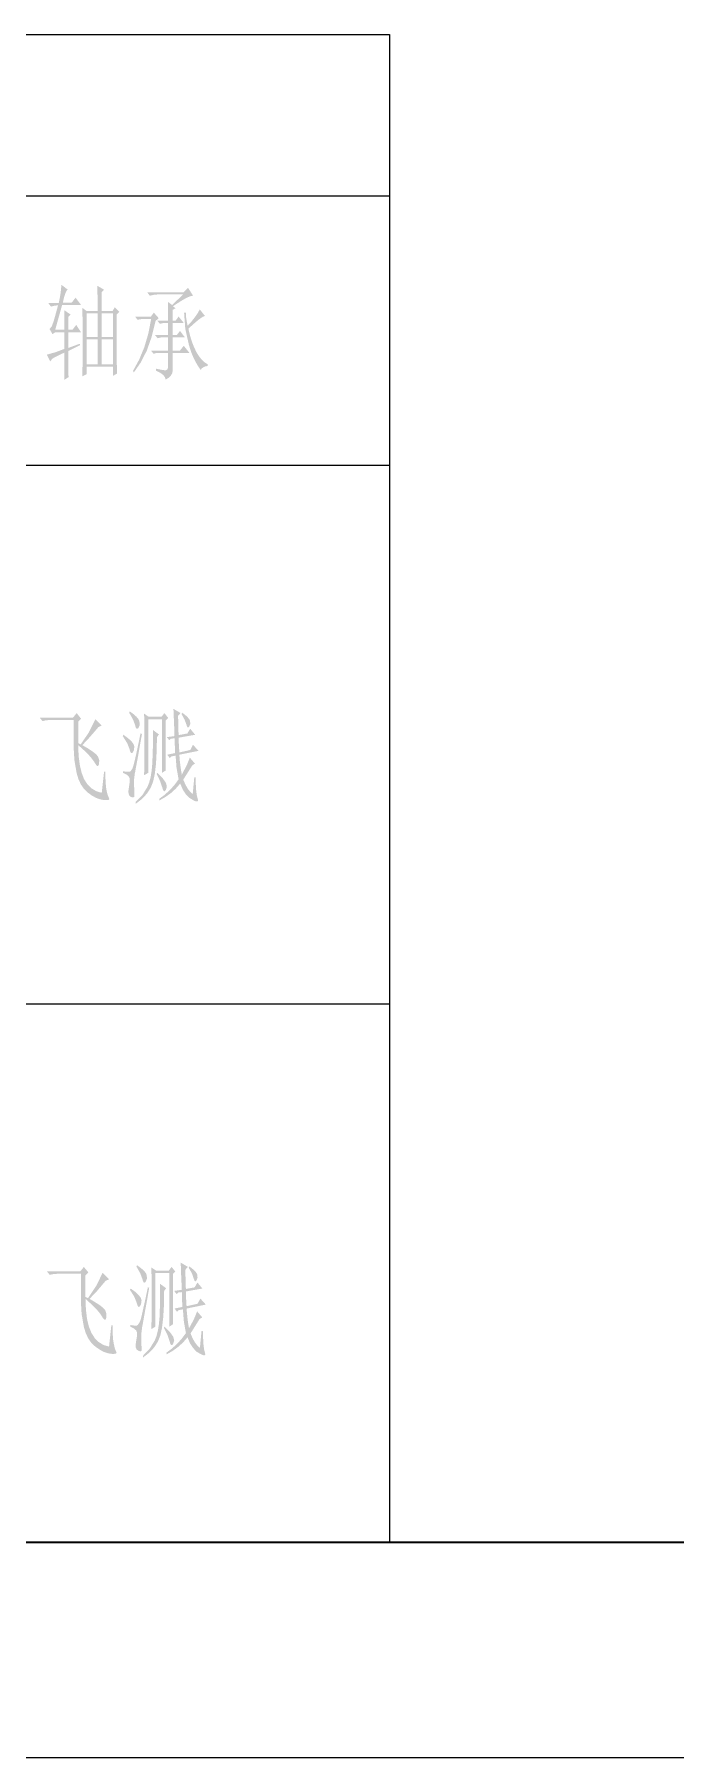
# Model space of a CAD drawing. Header units: millimetres. Extents: x -594 to 6367, y -2099 to 456.
# Drawn here: x -267.5 to -207.9, y -420.5 to -260.5 of the extents above; entities that cross this region are included whole.
import ezdxf

# ---------------------------------------------------------------- set-up
doc = ezdxf.new("R2010")
doc.units = ezdxf.units.MM
doc.layers.get('0').update_dxf_attribs({"lineweight": 35})
doc.layers.add('粗实线层', color=7, linetype='Continuous', lineweight=35)
doc.layers.add('细实线层', color=7, linetype='Continuous', lineweight=18)

# ---------------------------------------------------------------- blocks, each defined once
blk = doc.blocks.new('$CAXA_FRAME_13B17AC1$')
at = {"layer": '粗实线层'}
blk.add_line((-574.5, -400.5), (574.5, -400.5), dxfattribs=at)
at = {"layer": '细实线层'}
blk.add_line((-594.5, -420.5), (594.5, -420.5), dxfattribs=at)

msp = doc.modelspace()

# ---------------------------------------------------------------- hatches: boundary and pattern name
h = msp.add_hatch(color=0)
h.paths.add_polyline_path([(-261.26, -288.81), (-261.26, -291.13), (-260.2, -291.13), (-260.2, -288.81)])
h.paths.add_polyline_path([(-259.84, -291.13), (-259.81, -291.99), (-260.2, -292.2), (-260.2, -291.34), (-262.65, -291.34), (-262.65, -292.05), (-263.05, -292.25), (-263.03, -291.6), (-263.02, -290.84), (-263.02, -289.98), (-263.01, -289.01), (-263.02, -288.05), (-263.02, -287.21), (-263.03, -286.49), (-263.05, -285.88), (-262.65, -286.18), (-261.62, -286.18), (-261.63, -285.4), (-261.63, -284.75), (-261.65, -284.23), (-261.66, -283.83), (-261.03, -284.2), (-261.26, -284.46), (-261.26, -286.18), (-260.22, -286.18), (-260.04, -285.83), (-259.61, -286.25), (-259.84, -286.48)])
h.paths.add_polyline_path([(-262.65, -286.4), (-262.65, -288.6), (-261.62, -288.6), (-261.62, -286.4)])
h.paths.add_polyline_path([(-261.26, -286.4), (-261.26, -288.6), (-260.2, -288.6), (-260.2, -286.4)])
h.paths.add_polyline_path([(-262.65, -288.81), (-262.65, -291.13), (-261.62, -291.13), (-261.62, -288.81)])
h.paths.add_polyline_path([(-264.35, -289.9), (-264.35, -290.72), (-264.35, -291.4), (-264.34, -291.93), (-264.32, -292.32), (-264.73, -292.58), (-264.72, -291.22), (-264.72, -290.05), (-265.12, -290.23), (-265.44, -290.39), (-265.67, -290.51), (-265.82, -290.6), (-266.02, -290.86), (-266.34, -290.23), (-265.54, -290.01), (-264.72, -289.7), (-264.72, -288.15), (-265.56, -288.15), (-265.81, -288.33), (-266.09, -287.85), (-265.88, -287.6), (-265.71, -287.14), (-265.53, -286.5), (-265.3, -285.65), (-265.63, -285.69), (-265.96, -285.77), (-266.2, -285.44), (-265.23, -285.44), (-265.13, -284.93), (-265.06, -284.51), (-264.98, -283.75), (-264.39, -284.2), (-264.49, -284.27), (-264.6, -284.5), (-264.73, -284.87), (-264.85, -285.39), (-264.02, -285.39), (-263.67, -284.94), (-263.16, -285.62), (-264.92, -285.62), (-265.56, -287.92), (-264.72, -287.92), (-264.72, -286.95), (-264.73, -286.1), (-264.12, -286.51), (-264.35, -286.73), (-264.35, -287.92), (-263.96, -287.92), (-263.61, -287.47), (-263.16, -288.15), (-264.35, -288.15), (-264.35, -289.61), (-263.28, -289.22), (-263.24, -289.34)])
h = msp.add_hatch(color=0)
h.paths.add_polyline_path([(-256.24, -287.11), (-256.6, -288.57), (-257.05, -289.85), (-257.61, -290.95), (-258.25, -291.87), (-258.34, -291.75), (-257.76, -290.69), (-257.28, -289.53), (-256.91, -288.27), (-256.65, -286.93), (-257.56, -286.93), (-257.92, -286.99), (-258.15, -286.69), (-256.67, -286.69), (-256.4, -286.33), (-255.95, -286.84)])
h.paths.add_polyline_path([(-253.59, -286.33), (-253.41, -286.33), (-253.42, -286.52), (-253.4, -286.79), (-253.34, -287.13), (-253.26, -287.55), (-252.88, -287.13), (-252.57, -286.73), (-252.32, -286.37), (-252.13, -286.03), (-251.66, -286.63), (-251.89, -286.74), (-252.23, -286.98), (-252.66, -287.34), (-253.19, -287.82), (-253.04, -288.46), (-252.86, -289.04), (-252.65, -289.57), (-252.42, -290.04), (-252.17, -290.43), (-251.91, -290.74), (-251.65, -290.97), (-251.39, -291.13), (-251.39, -291.28), (-251.64, -291.33), (-251.82, -291.41), (-251.96, -291.52), (-252.04, -291.66), (-252.35, -291.21), (-252.64, -290.68), (-252.91, -290.06), (-253.14, -289.34), (-253.48, -287.83)])
h.paths.add_polyline_path([(-255.08, -287.08), (-255.08, -286.48), (-255.09, -285.99), (-255.09, -285.6), (-255.1, -285.32), (-254.71, -285.62), (-253.67, -284.64), (-256.05, -284.64), (-256.43, -284.68), (-256.77, -284.76), (-257.03, -284.43), (-253.62, -284.43), (-253.23, -284.02), (-252.75, -284.76), (-252.99, -284.8), (-253.39, -284.97), (-253.94, -285.29), (-254.63, -285.74), (-254.38, -285.92), (-254.65, -286.07), (-254.65, -287.08), (-254.38, -287.08), (-254.1, -286.69), (-253.62, -287.29), (-254.65, -287.29), (-254.65, -288.41), (-254.27, -288.41), (-253.97, -288.03), (-253.51, -288.63), (-254.65, -288.63), (-254.65, -289.85), (-253.97, -289.85), (-253.62, -289.41), (-253.08, -290.08), (-254.65, -290.08), (-254.65, -291.69), (-254.69, -291.95), (-254.82, -292.18), (-255.03, -292.38), (-255.31, -292.55), (-255.36, -292.34), (-255.52, -292.13), (-255.8, -291.92), (-256.19, -291.72), (-256.19, -291.54), (-255.64, -291.65), (-255.31, -291.69), (-255.14, -291.61), (-255.08, -291.39), (-255.08, -290.08), (-256.17, -290.08), (-256.43, -290.15), (-256.67, -289.85), (-255.08, -289.85), (-255.08, -288.63), (-255.72, -288.63), (-256.05, -288.71), (-256.29, -288.41), (-255.08, -288.41), (-255.08, -287.29), (-255.52, -287.29), (-255.84, -287.37), (-256.07, -287.08)])
h = msp.add_hatch(color=0)
h.paths.add_polyline_path([(-257.31, -323.56), (-256.88, -323.86), (-255.68, -323.86), (-255.42, -323.51), (-255.07, -323.96), (-255.3, -324.19), (-255.3, -325.15), (-255.3, -326.01), (-255.3, -326.75), (-255.3, -327.38), (-255.3, -327.91), (-255.3, -328.33), (-255.29, -328.64), (-255.29, -328.84), (-255.64, -329.07), (-255.64, -324.08), (-256.92, -324.08), (-256.92, -329.07), (-257.31, -329.28), (-257.29, -328.84), (-257.28, -328.22), (-257.28, -327.41), (-257.27, -326.42), (-257.28, -325.43), (-257.28, -324.63), (-257.29, -324)])
h.paths.add_polyline_path([(-258.1, -331.78), (-257.45, -331.11), (-256.99, -330.36), (-256.82, -329.93), (-256.69, -329.42), (-256.6, -328.83), (-256.54, -328.18), (-256.49, -326.71), (-256.49, -325.08), (-255.93, -325.5), (-256.11, -325.75), (-256.14, -327.1), (-256.2, -328.24), (-256.31, -329.16), (-256.46, -329.86), (-256.69, -330.45), (-257.03, -330.98), (-257.49, -331.48), (-258.07, -331.93)])
h.paths.add_polyline_path([(-256.13, -329.17), (-256.08, -329.07), (-255.57, -329.58), (-255.27, -330), (-255.19, -330.35), (-255.29, -330.67), (-255.38, -330.77), (-255.47, -330.76), (-255.55, -330.64), (-255.62, -330.41), (-255.82, -329.83)])
h.paths.add_polyline_path([(-252.79, -331.04), (-252.64, -329.47), (-252.53, -329.47), (-252.48, -330.61), (-252.41, -331.14), (-252.31, -331.53), (-252.3, -331.66), (-252.35, -331.72), (-252.47, -331.72), (-252.66, -331.65), (-253.08, -331.4), (-253.42, -331.07), (-253.7, -330.64), (-253.95, -330.06), (-254.36, -330.53), (-254.82, -330.95), (-255.33, -331.31), (-255.88, -331.63), (-255.9, -331.48), (-255.39, -331.1), (-254.92, -330.67), (-254.49, -330.2), (-254.1, -329.66), (-254.29, -328.6), (-254.38, -327.47), (-254.74, -327.53), (-254.92, -327.68), (-255.16, -327.38), (-254.43, -327.23), (-254.45, -326.52), (-254.48, -325.86), (-254.81, -325.89), (-254.96, -326.04), (-255.19, -325.75), (-254.48, -325.65), (-254.51, -324.79), (-254.54, -324.08), (-254.56, -323.53), (-254.58, -323.12), (-253.92, -323.51), (-254.15, -323.78), (-254.13, -324.38), (-254.12, -324.88), (-254.11, -325.28), (-254.1, -325.56), (-253.29, -325.41), (-253.02, -324.97), (-252.56, -325.53), (-254.1, -325.8), (-254.09, -326.01), (-254.08, -326.31), (-254.06, -326.69), (-254.03, -327.17), (-253.01, -326.94), (-252.76, -326.46), (-252.25, -327.02), (-254.03, -327.38), (-253.99, -327.93), (-253.93, -328.42), (-253.87, -328.85), (-253.8, -329.22), (-253.35, -328.38), (-253.06, -327.65), (-252.58, -328.21), (-252.82, -328.36), (-253.28, -329.09), (-253.67, -329.7), (-253.47, -330.14), (-253.26, -330.52), (-253.03, -330.81)])
h.paths.add_polyline_path([(-253.83, -323.6), (-253.77, -323.48), (-253.48, -323.69), (-253.27, -323.89), (-253.12, -324.07), (-253.04, -324.22), (-253.01, -324.51), (-253.11, -324.77), (-253.19, -324.85), (-253.26, -324.85), (-253.32, -324.76), (-253.37, -324.59), (-253.54, -324.13)])
h.paths.add_polyline_path([(-257.5, -325.45), (-257.64, -326.21), (-257.76, -326.89), (-257.86, -327.48), (-257.95, -327.98), (-258.03, -328.39), (-258.09, -328.72), (-258.13, -328.96), (-258.17, -329.12), (-258.23, -329.64), (-258.23, -330.26), (-258.22, -330.82), (-258.2, -331.19), (-258.22, -331.29), (-258.28, -331.34), (-258.38, -331.35), (-258.53, -331.3), (-258.67, -331.19), (-258.75, -331), (-258.76, -330.73), (-258.71, -330.39), (-258.66, -330.04), (-258.64, -329.76), (-258.66, -329.55), (-258.71, -329.42), (-258.93, -329.23), (-259.26, -329.07), (-259.26, -328.92), (-258.87, -328.97), (-258.66, -328.97), (-258.54, -328.89), (-258.38, -328.64), (-258.34, -328.52), (-258.28, -328.33), (-258.21, -328.05), (-258.12, -327.68), (-258.02, -327.24), (-257.91, -326.71), (-257.78, -326.11), (-257.64, -325.41)])
h.paths.add_polyline_path([(-259.22, -325.53), (-258.79, -325.85), (-258.47, -326.14), (-258.28, -326.4), (-258.21, -326.62), (-258.26, -326.99), (-258.38, -327.2), (-258.46, -327.23), (-258.54, -327.19), (-258.61, -327.06), (-258.66, -326.85), (-258.88, -326.3), (-259.29, -325.65)])
h.paths.add_polyline_path([(-258.63, -323.36), (-258.27, -323.63), (-258.01, -323.86), (-257.83, -324.08), (-257.74, -324.27), (-257.71, -324.62), (-257.83, -324.9), (-257.93, -324.98), (-258.01, -324.96), (-258.08, -324.86), (-258.13, -324.65), (-258.33, -324.12), (-258.69, -323.48)])
h = msp.add_hatch(color=0)
h.dxf.hatch_style = 2
h.paths.add_polyline_path([(-260.56, -331.42), (-260.54, -331.52), (-260.62, -331.58), (-260.8, -331.6), (-261.09, -331.58), (-261.44, -331.51), (-261.8, -331.37), (-262.16, -331.17), (-262.53, -330.9), (-262.88, -330.57), (-263.17, -330.15), (-263.4, -329.66), (-263.57, -329.09), (-263.78, -327.89), (-263.85, -326.69), (-263.85, -325.46), (-263.85, -324.16), (-266.03, -324.16), (-266.41, -324.18), (-266.74, -324.26), (-267.01, -323.93), (-263.9, -323.93), (-263.57, -323.51), (-263.16, -324.04), (-263.42, -324.31), (-263.42, -326.31), (-263.19, -326.42), (-262.44, -325.31), (-261.83, -324.08), (-261.24, -324.67), (-261.55, -324.82), (-262.35, -325.75), (-263.04, -326.49), (-262.48, -326.82), (-262.05, -327.11), (-261.75, -327.35), (-261.59, -327.55), (-261.47, -327.9), (-261.5, -328.28), (-261.57, -328.41), (-261.66, -328.42), (-261.78, -328.3), (-261.93, -328.06), (-262.16, -327.74), (-262.48, -327.37), (-262.9, -326.96), (-263.42, -326.49), (-263.39, -327.47), (-263.28, -328.32), (-263.11, -329.05), (-262.88, -329.65), (-262.57, -330.13), (-262.19, -330.5), (-261.75, -330.77), (-261.24, -330.92), (-261.02, -328.95), (-260.91, -328.95), (-260.9, -329.47), (-260.88, -329.91), (-260.85, -330.29), (-260.81, -330.61), (-260.7, -331.09)])
h = msp.add_hatch(color=0)
h.dxf.hatch_style = 2
h.paths.add_polyline_path([(-259.89, -382.84), (-259.86, -382.94), (-259.95, -383), (-260.13, -383.02), (-260.42, -383.01), (-260.77, -382.93), (-261.12, -382.8), (-261.48, -382.59), (-261.85, -382.33), (-262.21, -381.99), (-262.5, -381.57), (-262.73, -381.08), (-262.9, -380.51), (-263.11, -379.31), (-263.18, -378.11), (-263.18, -376.88), (-263.18, -375.58), (-265.36, -375.58), (-265.73, -375.61), (-266.07, -375.68), (-266.34, -375.35), (-263.23, -375.35), (-262.9, -374.94), (-262.48, -375.46), (-262.75, -375.73), (-262.75, -377.73), (-262.52, -377.85), (-261.77, -376.73), (-261.16, -375.5), (-260.56, -376.09), (-260.88, -376.24), (-261.67, -377.17), (-262.37, -377.91), (-261.8, -378.25), (-261.37, -378.53), (-261.08, -378.77), (-260.91, -378.97), (-260.8, -379.32), (-260.83, -379.7), (-260.89, -379.83), (-260.99, -379.84), (-261.11, -379.72), (-261.26, -379.48), (-261.48, -379.16), (-261.8, -378.8), (-262.23, -378.38), (-262.75, -377.91), (-262.71, -378.89), (-262.61, -379.75), (-262.44, -380.47), (-262.2, -381.07), (-261.89, -381.55), (-261.52, -381.92), (-261.08, -382.19), (-260.56, -382.34), (-260.35, -380.38), (-260.23, -380.38), (-260.23, -380.89), (-260.21, -381.33), (-260.18, -381.71), (-260.13, -382.03), (-260.02, -382.52)])
h = msp.add_hatch(color=0)
h.paths.add_polyline_path([(-256.63, -374.99), (-256.2, -375.28), (-255.01, -375.28), (-254.75, -374.94), (-254.4, -375.38), (-254.63, -375.61), (-254.63, -376.58), (-254.63, -377.43), (-254.63, -378.17), (-254.63, -378.81), (-254.63, -379.33), (-254.62, -379.75), (-254.62, -380.06), (-254.61, -380.26), (-254.96, -380.49), (-254.96, -375.5), (-256.25, -375.5), (-256.25, -380.49), (-256.63, -380.71), (-256.62, -380.27), (-256.61, -379.64), (-256.6, -378.83), (-256.6, -377.85), (-256.6, -376.86), (-256.61, -376.05), (-256.62, -375.43)])
h.paths.add_polyline_path([(-257.42, -383.2), (-256.78, -382.53), (-256.32, -381.78), (-256.15, -381.35), (-256.02, -380.84), (-255.93, -380.26), (-255.87, -379.6), (-255.82, -378.13), (-255.82, -376.51), (-255.26, -376.92), (-255.44, -377.17), (-255.46, -378.52), (-255.53, -379.66), (-255.64, -380.58), (-255.79, -381.29), (-256.02, -381.87), (-256.36, -382.41), (-256.82, -382.9), (-257.39, -383.35)])
h.paths.add_polyline_path([(-255.46, -380.59), (-255.41, -380.49), (-254.9, -381), (-254.6, -381.42), (-254.51, -381.78), (-254.61, -382.1), (-254.71, -382.19), (-254.8, -382.18), (-254.88, -382.06), (-254.94, -381.83), (-255.14, -381.25)])
h.paths.add_polyline_path([(-252.12, -382.46), (-251.97, -380.89), (-251.85, -380.89), (-251.8, -382.03), (-251.74, -382.56), (-251.64, -382.96), (-251.62, -383.08), (-251.67, -383.14), (-251.8, -383.14), (-251.98, -383.07), (-252.41, -382.83), (-252.74, -382.49), (-253.03, -382.06), (-253.27, -381.48), (-253.68, -381.95), (-254.14, -382.37), (-254.65, -382.74), (-255.21, -383.06), (-255.23, -382.91), (-254.72, -382.52), (-254.25, -382.1), (-253.82, -381.62), (-253.42, -381.09), (-253.61, -380.02), (-253.7, -378.89), (-254.07, -378.95), (-254.25, -379.1), (-254.48, -378.81), (-253.75, -378.66), (-253.78, -377.95), (-253.8, -377.28), (-254.13, -377.32), (-254.28, -377.47), (-254.51, -377.17), (-253.8, -377.07), (-253.84, -376.21), (-253.87, -375.51), (-253.89, -374.95), (-253.9, -374.54), (-253.24, -374.94), (-253.47, -375.2), (-253.46, -375.8), (-253.45, -376.3), (-253.44, -376.7), (-253.42, -376.99), (-252.61, -376.84), (-252.35, -376.39), (-251.89, -376.95), (-253.42, -377.22), (-253.42, -377.43), (-253.41, -377.73), (-253.39, -378.12), (-253.36, -378.59), (-252.33, -378.36), (-252.08, -377.88), (-251.57, -378.44), (-253.36, -378.81), (-253.31, -379.36), (-253.26, -379.85), (-253.2, -380.27), (-253.13, -380.64), (-252.68, -379.81), (-252.38, -379.07), (-251.9, -379.63), (-252.15, -379.78), (-252.61, -380.51), (-252.99, -381.12), (-252.8, -381.57), (-252.59, -381.94), (-252.36, -382.24)])
h.paths.add_polyline_path([(-253.16, -375.02), (-253.09, -374.9), (-252.81, -375.12), (-252.59, -375.31), (-252.45, -375.49), (-252.36, -375.65), (-252.34, -375.93), (-252.43, -376.19), (-252.51, -376.27), (-252.58, -376.27), (-252.64, -376.18), (-252.7, -376.01), (-252.86, -375.55)])
h.paths.add_polyline_path([(-256.83, -376.87), (-256.96, -377.63), (-257.08, -378.31), (-257.19, -378.9), (-257.28, -379.4), (-257.35, -379.82), (-257.41, -380.14), (-257.46, -380.39), (-257.49, -380.54), (-257.55, -381.06), (-257.56, -381.68), (-257.55, -382.24), (-257.52, -382.61), (-257.54, -382.71), (-257.6, -382.77), (-257.71, -382.77), (-257.85, -382.72), (-258, -382.61), (-258.08, -382.42), (-258.09, -382.15), (-258.04, -381.81), (-257.98, -381.46), (-257.96, -381.18), (-257.98, -380.98), (-258.04, -380.84), (-258.26, -380.65), (-258.58, -380.49), (-258.58, -380.34), (-258.2, -380.39), (-257.99, -380.39), (-257.87, -380.31), (-257.71, -380.06), (-257.66, -379.95), (-257.6, -379.75), (-257.53, -379.47), (-257.45, -379.11), (-257.35, -378.66), (-257.23, -378.14), (-257.1, -377.53), (-256.96, -376.84)])
h.paths.add_polyline_path([(-258.55, -376.95), (-258.11, -377.27), (-257.8, -377.56), (-257.61, -377.82), (-257.54, -378.04), (-257.59, -378.41), (-257.71, -378.62), (-257.79, -378.66), (-257.87, -378.61), (-257.93, -378.48), (-257.99, -378.28), (-258.21, -377.72), (-258.62, -377.07)])
h.paths.add_polyline_path([(-257.95, -374.79), (-257.6, -375.05), (-257.33, -375.28), (-257.15, -375.5), (-257.06, -375.7), (-257.04, -376.04), (-257.16, -376.32), (-257.25, -376.4), (-257.33, -376.39), (-257.4, -376.28), (-257.46, -376.08), (-257.66, -375.54), (-258.02, -374.9)])

# ---------------------------------------------------------------- linework, layer by layer
at = {"layer": '细实线层'}
for p, q in [((-284.5, -260.5), (-234.5, -260.5)), ((-234.5, -260.5), (-234.5, -400.5)), ((-334.5, -275.5), (-234.5, -275.5)), ((-334.5, -300.5), (-234.5, -300.5)), ((-334.5, -350.5), (-234.5, -350.5))]:
    msp.add_line(p, q, dxfattribs=at)

# ---------------------------------------------------------------- block references
at = {"layer": '粗实线层'}
msp.add_blockref('$CAXA_FRAME_13B17AC1$', (0, 0), dxfattribs=at)

doc.saveas('drawing.dxf')
